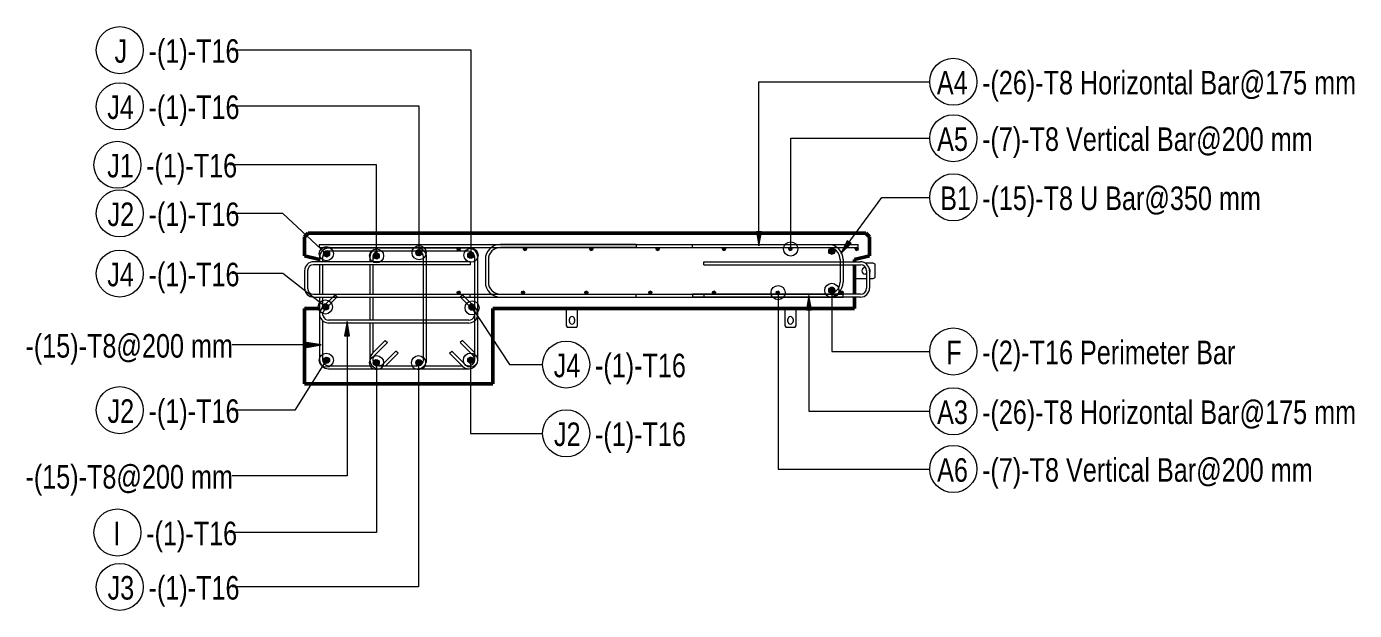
# Model space of a CAD drawing. Header units: millimetres. Extents: x -1228 to 17985, y -2296 to 18684.
# Drawn here: x 14460 to 17985, y 17134 to 18684 of the extents above; entities that cross this region are included whole.
import ezdxf

# ---------------------------------------------------------------- set-up
doc = ezdxf.new("R2010")
doc.units = ezdxf.units.MM
for name, color, linetype, lineweight in [('A-GENM', 13, 'Continuous', 18), ('A-WALL', 113, 'Continuous', 25), ('S-RBAR', 171, 'Continuous', 18), ('S-RBAR-IDEN', 171, 'Continuous', 9)]:
    doc.layers.add(name, color=color, linetype=linetype, lineweight=lineweight)
doc.styles.add('Nirmala UI Semilight_2', font='NirmalaS.ttf', dxfattribs={"width": 0.8, "height": 62.5})

# ---------------------------------------------------------------- blocks, each defined once
blk = doc.blocks.new('RR spread anchor face based - RR-SA-2_5-150-1726819-Elevation Top Copy 2 Copy 1')
at = {"layer": 'A-GENM'}
for p, q in [((1783.8, 17935.4), (1783.8, 17890.4)), ((1813.8, 17890.4), (1813.8, 17935.4)), ((1783.8, 17890.4), (1786.3, 17885.4)), ((1786.3, 17885.4), (1811.3, 17885.4)), ((1791.8, 17900.9), (1791.8, 17906.9)), ((1805.8, 17906.9), (1805.8, 17900.9)), ((1811.3, 17885.4), (1813.8, 17890.4))]:
    blk.add_line(p, q, dxfattribs=at)
for centre, start, end in [((1798.8, 17906.9), 360, 180), ((1798.8, 17900.9), 180, 0)]:
    blk.add_arc(centre, 7, start, end, dxfattribs=at)
blk = doc.blocks.new('RR spread anchor face based - RR-SA-3_0-200-1726827-Elevation Top Copy 2 Copy 1')
at = {"layer": 'A-GENM'}
for p, q in [((2598.8, 18055.4), (2577.8, 18055.4)), ((2603.8, 18052.9), (2598.8, 18055.4)), ((2603.8, 18017.9), (2603.8, 18052.9)), ((2548.8, 18015.4), (2580.8, 18015.4)), ((2577.5, 18044.4), (2577.9, 18044.4)), ((2580.8, 18026.4), (2577.5, 18026.4)), ((2588.8, 18015.4), (2598.8, 18015.4)), ((2598.8, 18015.4), (2603.8, 18017.9))]:
    blk.add_line(p, q, dxfattribs=at)
for centre, start, end in [((2577.5, 18035.4), 90, 270), ((2581.5, 18035.4), 324.8168, 43.7744)]:
    blk.add_arc(centre, 9, start, end, dxfattribs=at)
blk = doc.blocks.new('M_Rebar Tag_rfa Dimension - ARROW-793927-Elevation Top Copy 2 Copy 1')
at = {"layer": 'S-RBAR-IDEN'}
blk.add_circle((2811.2, 18230.4), 62.5, dxfattribs=at)
blk = doc.blocks.new('M_Rebar Tag_rfa Dimension - DOT 1_5-793931-Elevation Top Copy 2 Copy 1')
at = {"layer": 'S-RBAR-IDEN'}
blk.add_circle((2811.2, 17821.2), 62.5, dxfattribs=at)

msp = doc.modelspace()

# ---------------------------------------------------------------- hatches: boundary and pattern name
at = {"layer": 'S-RBAR'}
h = msp.add_hatch(color=256, dxfattribs=at)
edge = h.paths.add_edge_path()
edge.add_arc((15256.4, 18080.8), 8, 0, 360)
for points in [[(15257.3, 18072.9), (15263.1, 18076.6), (15263.9, 18083.5), (15259, 18088.4), (15252.1, 18087.6), (15248.4, 18081.7), (15250.7, 18075.2)], [(15502.9, 18075.6), (15508.4, 18080), (15508.4, 18086.9), (15502.9, 18091.2), (15496.2, 18089.7), (15493.2, 18083.4), (15496.2, 18077.2)], [(15605.8, 18089.6), (15610.3, 18091.1), (15610.3, 18095.8), (15605.8, 18097.2), (15603, 18093.4)], [(15781.9, 18089.6), (15786.4, 18091.1), (15786.4, 18095.8), (15781.9, 18097.2), (15779.2, 18093.4)], [(15958, 18089.6), (15962.5, 18091.1), (15962.5, 18095.8), (15958, 18097.2), (15955.3, 18093.4)], [(16134.2, 18089.6), (16138.6, 18091.1), (16138.6, 18095.8), (16134.2, 18097.2), (16131.4, 18093.4)], [(16310.3, 18089.6), (16314.8, 18091.1), (16314.8, 18095.8), (16310.3, 18097.2), (16307.5, 18093.4)], [(16486.4, 18089.6), (16490.9, 18091.1), (16490.9, 18095.8), (16486.4, 18097.2), (16483.6, 18093.4)], [(16597.5, 18079.4), (16603.8, 18082.4), (16605.3, 18089.2), (16601, 18094.6), (16594, 18094.6), (16589.7, 18089.2), (16591.2, 18082.4)], [(16662.5, 18089.6), (16667, 18091.1), (16667, 18095.8), (16662.5, 18097.2), (16659.8, 18093.4)], [(15389.9, 18067.2), (15395.3, 18071.5), (15395.3, 18078.5), (15389.9, 18082.8), (15383.1, 18081.2), (15380.1, 18075), (15383.1, 18068.7)], [(15641.8, 18069.3), (15646.7, 18074.2), (15645.9, 18081.1), (15640, 18084.8), (15633.5, 18082.5), (15631.2, 18075.9), (15634.9, 18070)], [(15608.3, 17973.6), (15611, 17977.4), (15608.3, 17981.2), (15603.8, 17979.8), (15603.8, 17975.1)], [(15779.3, 17973.6), (15782.1, 17977.4), (15779.3, 17981.2), (15774.8, 17979.8), (15774.8, 17975.1)], [(15947.2, 17973.6), (15949.9, 17977.4), (15947.2, 17981.2), (15942.7, 17979.8), (15942.7, 17975.1)], [(16116.6, 17973.6), (16119.4, 17977.4), (16116.6, 17981.2), (16112.2, 17979.8), (16112.2, 17975.1)], [(16286.1, 17973.6), (16288.8, 17977.4), (16286.1, 17981.2), (16281.6, 17979.8), (16281.6, 17975.1)], [(16455.5, 17973.6), (16458.3, 17977.4), (16455.5, 17981.2), (16451.1, 17979.8), (16451.1, 17975.1)], [(16597.5, 17975.7), (16603.8, 17978.7), (16605.3, 17985.5), (16601, 17990.9), (16594, 17990.9), (16589.7, 17985.5), (16591.2, 17978.7)], [(16625, 17973.6), (16627.8, 17977.4), (16625, 17981.2), (16620.5, 17979.8), (16620.5, 17975.1)], [(15253.8, 17931.4), (15260, 17934.5), (15261.6, 17941.2), (15257.2, 17946.7), (15250.3, 17946.7), (15246, 17941.2), (15247.5, 17934.5)], [(15645.2, 17932.2), (15649.6, 17937.7), (15648, 17944.4), (15641.8, 17947.4), (15635.5, 17944.4), (15634, 17937.7), (15638.3, 17932.2)], [(15255.5, 17790.1), (15262, 17792.4), (15264.3, 17798.9), (15260.6, 17804.8), (15253.7, 17805.6), (15248.8, 17800.7), (15249.6, 17793.8)], [(15636.5, 17790.5), (15643.4, 17791.3), (15647.1, 17797.2), (15644.8, 17803.7), (15638.3, 17806), (15632.4, 17802.3), (15631.6, 17795.4)], [(15386.3, 17783.6), (15393.1, 17785.2), (15396.1, 17791.4), (15393.1, 17797.7), (15386.3, 17799.2), (15380.9, 17794.9), (15380.9, 17788)], [(15499.4, 17783.6), (15506.1, 17785.2), (15509.2, 17791.4), (15506.1, 17797.7), (15499.4, 17799.2), (15493.9, 17794.9), (15493.9, 17788)]]:
    msp.add_hatch(color=256, dxfattribs=at).paths.add_polyline_path(points)
h = msp.add_hatch(color=256, dxfattribs=at)
edge = h.paths.add_edge_path()
edge.add_arc((15501.2, 18083.4), 8, 0, 360)
h = msp.add_hatch(color=256, dxfattribs=at)
edge = h.paths.add_edge_path()
edge.add_arc((15607, 18093.4), 4, 0, 360)
h = msp.add_hatch(color=256, dxfattribs=at)
edge = h.paths.add_edge_path()
edge.add_arc((15783.2, 18093.4), 4, 0, 360)
h = msp.add_hatch(color=256, dxfattribs=at)
edge = h.paths.add_edge_path()
edge.add_arc((15959.3, 18093.4), 4, 0, 360)
h = msp.add_hatch(color=256, dxfattribs=at)
edge = h.paths.add_edge_path()
edge.add_arc((16135.4, 18093.4), 4, 0, 360)
h = msp.add_hatch(color=256, dxfattribs=at)
edge = h.paths.add_edge_path()
edge.add_arc((16311.5, 18093.4), 4, 0, 360)
h = msp.add_hatch(color=256, dxfattribs=at)
edge = h.paths.add_edge_path()
edge.add_arc((16487.6, 18093.4), 4, 0, 360)
h = msp.add_hatch(color=256, dxfattribs=at)
edge = h.paths.add_edge_path()
edge.add_arc((16597.5, 18087.4), 8, 0, 360)
h = msp.add_hatch(color=256, dxfattribs=at)
edge = h.paths.add_edge_path()
edge.add_arc((16663.8, 18093.4), 4, 0, 360)
h = msp.add_hatch(color=256, dxfattribs=at)
edge = h.paths.add_edge_path()
edge.add_arc((15388.1, 18075), 8, 0, 360)
h = msp.add_hatch(color=256, dxfattribs=at)
edge = h.paths.add_edge_path()
edge.add_arc((15639.1, 18076.8), 8, 0, 360)
h = msp.add_hatch(color=256, dxfattribs=at)
edge = h.paths.add_edge_path()
edge.add_arc((15607, 17977.4), 4, 0, 360)
h = msp.add_hatch(color=256, dxfattribs=at)
edge = h.paths.add_edge_path()
edge.add_arc((15778.1, 17977.4), 4, 0, 360)
h = msp.add_hatch(color=256, dxfattribs=at)
edge = h.paths.add_edge_path()
edge.add_arc((15945.9, 17977.4), 4, 0, 360)
h = msp.add_hatch(color=256, dxfattribs=at)
edge = h.paths.add_edge_path()
edge.add_arc((16115.4, 17977.4), 4, 0, 360)
h = msp.add_hatch(color=256, dxfattribs=at)
edge = h.paths.add_edge_path()
edge.add_arc((16284.8, 17977.4), 4, 0, 360)
h = msp.add_hatch(color=256, dxfattribs=at)
edge = h.paths.add_edge_path()
edge.add_arc((16454.3, 17977.4), 4, 0, 360)
h = msp.add_hatch(color=256, dxfattribs=at)
edge = h.paths.add_edge_path()
edge.add_arc((16597.5, 17983.7), 8, 0, 360)
h = msp.add_hatch(color=256, dxfattribs=at)
edge = h.paths.add_edge_path()
edge.add_arc((16623.8, 17977.4), 4, 0, 360)
h = msp.add_hatch(color=256, dxfattribs=at)
edge = h.paths.add_edge_path()
edge.add_arc((15253.8, 17939.4), 8, 0, 360)
h = msp.add_hatch(color=256, dxfattribs=at)
edge = h.paths.add_edge_path()
edge.add_arc((15641.8, 17939.4), 8, 0, 360)
h = msp.add_hatch(color=256, dxfattribs=at)
edge = h.paths.add_edge_path()
edge.add_arc((15256.4, 17798.1), 8, 0, 360)
h = msp.add_hatch(color=256, dxfattribs=at)
edge = h.paths.add_edge_path()
edge.add_arc((15639.1, 17798.1), 8, 0, 360)
h = msp.add_hatch(color=256, dxfattribs=at)
edge = h.paths.add_edge_path()
edge.add_arc((15388.1, 17791.4), 8, 0, 360)
h = msp.add_hatch(color=256, dxfattribs=at)
edge = h.paths.add_edge_path()
edge.add_arc((15501.2, 17791.4), 8, 0, 360)
at = {"layer": 'S-RBAR-IDEN'}
for points in [[(16404.3, 18101.4), (16410.9, 18138.9), (16397.7, 18138.9)], [(16621.4, 18081.2), (16648.8, 18107.6), (16638.1, 18115.4)], [(16536.7, 17969.4), (16530.1, 17931.9), (16543.3, 17931.9)], [(15310.8, 17900.7), (15304.2, 17863.2), (15317.4, 17863.2)], [(15241.8, 17838.6), (15204.3, 17845.2), (15204.3, 17832)]]:
    msp.add_hatch(color=256, dxfattribs=at).paths.add_polyline_path(points)

# ---------------------------------------------------------------- linework, layer by layer
at = {"layer": 'A-WALL', "lineweight": 50}
for p, q in [((15207.8, 18135.4), (15197.8, 18125.4)), ((15197.8, 18125.4), (15197.8, 18075.4)), ((16687.8, 18135.4), (15207.8, 18135.4)), ((16697.8, 18125.4), (16687.8, 18135.4)), ((16697.8, 18075.4), (16697.8, 18125.4)), ((15197.8, 18075.4), (15237.8, 18065.4)), ((16657.8, 18065.4), (16697.8, 18075.4)), ((16657.8, 18059.4), (16657.8, 18065.4)), ((16657.8, 17973.4), (16657.8, 18051.4)), ((16657.8, 17935.4), (16657.8, 17965.4)), ((15237.8, 17935.4), (15197.8, 17935.4)), ((15197.8, 17935.4), (15197.8, 17735.4)), ((15697.8, 17935.4), (16657.8, 17935.4)), ((15697.8, 17735.4), (15697.8, 17935.4)), ((15197.8, 17735.4), (15697.8, 17735.4))]:
    msp.add_line(p, q, dxfattribs=at)
at = {"layer": 'S-RBAR'}
for p, q in [((15237.8, 18105.4), (16667.8, 18105.4)), ((15237.8, 18097.4), (15237.8, 18105.4)), ((15237.8, 18097.4), (16667.8, 18097.4)), ((15252.1, 18087.6), (15248.4, 18081.7)), ((15259, 18088.4), (15252.1, 18087.6)), ((15263.9, 18083.5), (15259, 18088.4)), ((15633.8, 18095.4), (15261.8, 18095.4)), ((15633.8, 18087.4), (15261.8, 18087.4)), ((15496.2, 18089.7), (15493.2, 18083.4)), ((15502.9, 18091.2), (15496.2, 18089.7)), ((15508.4, 18086.9), (15502.9, 18091.2)), ((15508.4, 18080), (15508.4, 18086.9)), ((15605.8, 18097.2), (15603, 18093.4)), ((15603, 18093.4), (15605.8, 18089.6)), ((15610.3, 18095.8), (15605.8, 18097.2)), ((15605.8, 18089.6), (15610.3, 18091.1)), ((15610.3, 18091.1), (15610.3, 18095.8)), ((16077.8, 18105.4), (15717.8, 18105.4)), ((16077.8, 18097.4), (15717.8, 18097.4)), ((15781.9, 18097.2), (15779.2, 18093.4)), ((15779.2, 18093.4), (15781.9, 18089.6)), ((15786.4, 18095.8), (15781.9, 18097.2)), ((15781.9, 18089.6), (15786.4, 18091.1)), ((15786.4, 18091.1), (15786.4, 18095.8)), ((15958, 18097.2), (15955.3, 18093.4)), ((15955.3, 18093.4), (15958, 18089.6)), ((15962.5, 18095.8), (15958, 18097.2)), ((15958, 18089.6), (15962.5, 18091.1)), ((15962.5, 18091.1), (15962.5, 18095.8)), ((16077.8, 18105.4), (16077.8, 18097.4)), ((16134.2, 18097.2), (16131.4, 18093.4)), ((16131.4, 18093.4), (16134.2, 18089.6)), ((16138.6, 18095.8), (16134.2, 18097.2)), ((16134.2, 18089.6), (16138.6, 18091.1)), ((16138.6, 18091.1), (16138.6, 18095.8)), ((16227.8, 18105.4), (16587.8, 18105.4)), ((16227.8, 18097.4), (16227.8, 18105.4)), ((16227.8, 18097.4), (16587.8, 18097.4)), ((16310.3, 18097.2), (16307.5, 18093.4)), ((16307.5, 18093.4), (16310.3, 18089.6)), ((16314.8, 18095.8), (16310.3, 18097.2)), ((16310.3, 18089.6), (16314.8, 18091.1)), ((16314.8, 18091.1), (16314.8, 18095.8)), ((16486.4, 18097.2), (16483.6, 18093.4)), ((16483.6, 18093.4), (16486.4, 18089.6)), ((16490.9, 18095.8), (16486.4, 18097.2)), ((16486.4, 18089.6), (16490.9, 18091.1)), ((16490.9, 18091.1), (16490.9, 18095.8)), ((16594, 18094.6), (16589.7, 18089.2)), ((16589.7, 18089.2), (16591.2, 18082.4)), ((16601, 18094.6), (16594, 18094.6)), ((16605.3, 18089.2), (16601, 18094.6)), ((16603.8, 18082.4), (16605.3, 18089.2)), ((16662.5, 18097.2), (16659.8, 18093.4)), ((16659.8, 18093.4), (16662.5, 18089.6)), ((16667, 18095.8), (16662.5, 18097.2)), ((16662.5, 18089.6), (16667, 18091.1)), ((16667, 18091.1), (16667, 18095.8)), ((16667.8, 18097.4), (16667.8, 18105.4)), ((15637.8, 18059.4), (15221.8, 18059.4)), ((15637.8, 18051.4), (15221.8, 18051.4)), ((15237.8, 18071.4), (15237.8, 18059.4)), ((15237.8, 18051.4), (15237.8, 17973.4)), ((15245.8, 18071.4), (15245.8, 18059.4)), ((15245.8, 18051.4), (15245.8, 17973.4)), ((15248.4, 18081.7), (15250.7, 18075.2)), ((15250.7, 18075.2), (15257.3, 18072.9)), ((15257.3, 18072.9), (15263.1, 18076.6)), ((15263.1, 18076.6), (15263.9, 18083.5)), ((15371.2, 18071.4), (15371.2, 18059.4)), ((15371.2, 18051.4), (15371.2, 17973.4)), ((15379.2, 18071.4), (15379.2, 18059.4)), ((15379.2, 18051.4), (15379.2, 17973.4)), ((15383.1, 18081.2), (15380.1, 18075)), ((15380.1, 18075), (15383.1, 18068.7)), ((15389.9, 18082.8), (15383.1, 18081.2)), ((15383.1, 18068.7), (15389.9, 18067.2)), ((15395.3, 18078.5), (15389.9, 18082.8)), ((15389.9, 18067.2), (15395.3, 18071.5)), ((15395.3, 18071.5), (15395.3, 18078.5)), ((15493.2, 18083.4), (15496.2, 18077.2)), ((15496.2, 18077.2), (15502.9, 18075.6)), ((15502.9, 18075.6), (15508.4, 18080)), ((15513.7, 17799.4), (15513.7, 18071.4)), ((15521.7, 17799.4), (15521.7, 18071.4)), ((15633.5, 18082.5), (15631.2, 18075.9)), ((15631.2, 18075.9), (15634.9, 18070)), ((15640, 18084.8), (15633.5, 18082.5)), ((15634.9, 18070), (15641.8, 18069.3)), ((15637.8, 18059.4), (15637.8, 18051.4)), ((15645.9, 18081.1), (15640, 18084.8)), ((15641.8, 18069.3), (15646.7, 18074.2)), ((15646.7, 18074.2), (15645.9, 18081.1)), ((15649.8, 17799.4), (15649.8, 18071.4)), ((15657.8, 17799.4), (15657.8, 18071.4)), ((15677.8, 18065.4), (15677.8, 18005.4)), ((15685.8, 18065.4), (15685.8, 18005.4)), ((16257.8, 18059.4), (16673.8, 18059.4)), ((16257.8, 18051.4), (16257.8, 18059.4)), ((16257.8, 18051.4), (16673.8, 18051.4)), ((16591.2, 18082.4), (16597.5, 18079.4)), ((16597.5, 18079.4), (16603.8, 18082.4)), ((16619.8, 18065.4), (16619.8, 18005.4)), ((16627.8, 18065.4), (16627.8, 18005.4)), ((15197.8, 18035.4), (15197.8, 17989.4)), ((15205.8, 18035.4), (15205.8, 17989.4)), ((16689.8, 18035.4), (16689.8, 17989.4)), ((16697.8, 18035.4), (16697.8, 17989.4)), ((15608.3, 17981.2), (15603.8, 17979.8)), ((15603.8, 17979.8), (15603.8, 17975.1)), ((15611, 17977.4), (15608.3, 17981.2)), ((15779.3, 17981.2), (15774.8, 17979.8)), ((15774.8, 17979.8), (15774.8, 17975.1)), ((15782.1, 17977.4), (15779.3, 17981.2)), ((15947.2, 17981.2), (15942.7, 17979.8)), ((15942.7, 17979.8), (15942.7, 17975.1)), ((15949.9, 17977.4), (15947.2, 17981.2)), ((16116.6, 17981.2), (16112.2, 17979.8)), ((16112.2, 17979.8), (16112.2, 17975.1)), ((16119.4, 17977.4), (16116.6, 17981.2)), ((16286.1, 17981.2), (16281.6, 17979.8)), ((16281.6, 17979.8), (16281.6, 17975.1)), ((16288.8, 17977.4), (16286.1, 17981.2)), ((16455.5, 17981.2), (16451.1, 17979.8)), ((16451.1, 17979.8), (16451.1, 17975.1)), ((16458.3, 17977.4), (16455.5, 17981.2)), ((16594, 17990.9), (16589.7, 17985.5)), ((16589.7, 17985.5), (16591.2, 17978.7)), ((16601, 17990.9), (16594, 17990.9)), ((16605.3, 17985.5), (16601, 17990.9)), ((16603.8, 17978.7), (16605.3, 17985.5)), ((16625, 17981.2), (16620.5, 17979.8)), ((16620.5, 17979.8), (16620.5, 17975.1)), ((16627.8, 17977.4), (16625, 17981.2)), ((15221.8, 17973.4), (15637.8, 17973.4)), ((15221.8, 17965.4), (15637.8, 17965.4)), ((15237.8, 17965.4), (15237.8, 17799.4)), ((15244.8, 17937.7), (15278.7, 17971.6)), ((15245.8, 17965.4), (15245.8, 17938.7)), ((15250.3, 17946.7), (15246, 17941.2)), ((15257.2, 17946.7), (15250.3, 17946.7)), ((15250.4, 17932), (15284.4, 17966)), ((15261.6, 17941.2), (15257.2, 17946.7)), ((15277.8, 17973.4), (16627.8, 17973.4)), ((15277.8, 17965.4), (15277.8, 17973.4)), ((15277.8, 17965.4), (16627.8, 17965.4)), ((15284.4, 17966), (15278.7, 17971.6)), ((15371.2, 17965.4), (15371.2, 17904.7)), ((15379.2, 17965.4), (15379.2, 17904.7)), ((15603.8, 17975.1), (15608.3, 17973.6)), ((15608.3, 17973.6), (15611, 17977.4)), ((15611.1, 17966), (15616.8, 17971.6)), ((15611.1, 17966), (15645.1, 17932)), ((15616.8, 17971.6), (15650.7, 17937.7)), ((15635.5, 17944.4), (15634, 17937.7)), ((15641.8, 17947.4), (15635.5, 17944.4)), ((15637.8, 17965.4), (15637.8, 17973.4)), ((15648, 17944.4), (15641.8, 17947.4)), ((15649.6, 17937.7), (15648, 17944.4)), ((15717.8, 17973.4), (16077.8, 17973.4)), ((15717.8, 17965.4), (16077.8, 17965.4)), ((15774.8, 17975.1), (15779.3, 17973.6)), ((15779.3, 17973.6), (15782.1, 17977.4)), ((15942.7, 17975.1), (15947.2, 17973.6)), ((15947.2, 17973.6), (15949.9, 17977.4)), ((16077.8, 17965.4), (16077.8, 17973.4)), ((16112.2, 17975.1), (16116.6, 17973.6)), ((16116.6, 17973.6), (16119.4, 17977.4)), ((16587.8, 17973.4), (16227.8, 17973.4)), ((16227.8, 17973.4), (16227.8, 17965.4)), ((16587.8, 17965.4), (16227.8, 17965.4)), ((16673.8, 17973.4), (16257.8, 17973.4)), ((16257.8, 17973.4), (16257.8, 17965.4)), ((16673.8, 17965.4), (16257.8, 17965.4)), ((16281.6, 17975.1), (16286.1, 17973.6)), ((16286.1, 17973.6), (16288.8, 17977.4)), ((16451.1, 17975.1), (16455.5, 17973.6)), ((16455.5, 17973.6), (16458.3, 17977.4)), ((16591.2, 17978.7), (16597.5, 17975.7)), ((16597.5, 17975.7), (16603.8, 17978.7)), ((16620.5, 17975.1), (16625, 17973.6)), ((16625, 17973.6), (16627.8, 17977.4)), ((16627.8, 17965.4), (16627.8, 17973.4)), ((15246, 17941.2), (15247.5, 17934.5)), ((15247.5, 17934.5), (15253.8, 17931.4)), ((15253.8, 17931.4), (15260, 17934.5)), ((15260, 17934.5), (15261.6, 17941.2)), ((15634, 17937.7), (15638.3, 17932.2)), ((15638.3, 17932.2), (15645.2, 17932.2)), ((15645.2, 17932.2), (15649.6, 17937.7)), ((15245.8, 17903), (15245.8, 17799.4)), ((15633.8, 17904.7), (15261.8, 17904.7)), ((15633.8, 17896.7), (15261.8, 17896.7)), ((15371.2, 17896.7), (15371.2, 17799.4)), ((15379.2, 17896.7), (15379.2, 17817.4)), ((15412.1, 17850.3), (15378.2, 17816.4)), ((15417.8, 17844.7), (15383.8, 17810.7)), ((15412.1, 17850.3), (15417.8, 17844.7)), ((15616.8, 17850.3), (15611.1, 17844.7)), ((15645.1, 17810.7), (15611.1, 17844.7)), ((15649.8, 17817.4), (15616.8, 17850.3)), ((15253.7, 17805.6), (15248.8, 17800.7)), ((15260.6, 17804.8), (15253.7, 17805.6)), ((15264.3, 17798.9), (15260.6, 17804.8)), ((15406.5, 17788.1), (15440.4, 17822.1)), ((15413.1, 17783.4), (15446.1, 17816.4)), ((15446.1, 17816.4), (15440.4, 17822.1)), ((15582.8, 17816.4), (15588.5, 17822.1)), ((15582.8, 17816.4), (15616.8, 17782.5)), ((15588.5, 17822.1), (15622.4, 17788.1)), ((15638.3, 17806), (15632.4, 17802.3)), ((15644.8, 17803.7), (15638.3, 17806)), ((15647.1, 17797.2), (15644.8, 17803.7)), ((15248.8, 17800.7), (15249.6, 17793.8)), ((15249.6, 17793.8), (15255.5, 17790.1)), ((15255.5, 17790.1), (15262, 17792.4)), ((15261.8, 17783.4), (15377.4, 17783.4)), ((15261.8, 17775.4), (15395.2, 17775.4)), ((15262, 17792.4), (15264.3, 17798.9)), ((15386.3, 17799.2), (15380.9, 17794.9)), ((15380.9, 17794.9), (15380.9, 17788)), ((15380.9, 17788), (15386.3, 17783.6)), ((15393.1, 17797.7), (15386.3, 17799.2)), ((15386.3, 17783.6), (15393.1, 17785.2)), ((15396.1, 17791.4), (15393.1, 17797.7)), ((15393.1, 17785.2), (15396.1, 17791.4)), ((15395.2, 17783.4), (15497.7, 17783.4)), ((15395.2, 17775.4), (15497.7, 17775.4)), ((15499.4, 17799.2), (15493.9, 17794.9)), ((15493.9, 17794.9), (15493.9, 17788)), ((15493.9, 17788), (15499.4, 17783.6)), ((15497.7, 17775.4), (15633.8, 17775.4)), ((15506.1, 17797.7), (15499.4, 17799.2)), ((15499.4, 17783.6), (15506.1, 17785.2)), ((15509.2, 17791.4), (15506.1, 17797.7)), ((15506.1, 17785.2), (15509.2, 17791.4)), ((15515.4, 17783.4), (15615.8, 17783.4)), ((15632.4, 17802.3), (15631.6, 17795.4)), ((15631.6, 17795.4), (15636.5, 17790.5)), ((15636.5, 17790.5), (15643.4, 17791.3)), ((15643.4, 17791.3), (15647.1, 17797.2))]:
    msp.add_line(p, q, dxfattribs=at)
for centre, radius in [((15256.4, 18080.8), 8), ((15501.2, 18083.4), 8), ((15607, 18093.4), 4), ((15783.2, 18093.4), 4), ((15959.3, 18093.4), 4), ((16135.4, 18093.4), 4), ((16311.5, 18093.4), 4), ((16487.6, 18093.4), 4), ((16597.5, 18087.4), 8), ((16663.8, 18093.4), 4), ((15388.1, 18075), 8), ((15639.1, 18076.8), 8), ((15607, 17977.4), 4), ((15778.1, 17977.4), 4), ((15945.9, 17977.4), 4), ((16115.4, 17977.4), 4), ((16284.8, 17977.4), 4), ((16454.3, 17977.4), 4), ((16597.5, 17983.7), 8), ((16623.8, 17977.4), 4), ((15253.8, 17939.4), 8), ((15641.8, 17939.4), 8), ((15256.4, 17798.1), 8), ((15639.1, 17798.1), 8), ((15388.1, 17791.4), 8), ((15501.2, 17791.4), 8)]:
    msp.add_circle(centre, radius, dxfattribs=at)
for centre, radius, start, end in [((15261.8, 18071.4), 24, 90, 180), ((15261.8, 18071.4), 16, 90, 180), ((15395.2, 18071.4), 24, 137.9289, 180), ((15395.2, 18071.4), 16, 90, 180), ((15497.7, 18071.4), 24, 0, 90), ((15497.7, 18071.4), 16, 0, 90), ((15633.8, 18071.4), 24, 0, 90), ((15633.8, 18071.4), 16, 0, 90), ((15717.8, 18065.4), 40, 90, 180), ((15717.8, 18065.4), 32, 90, 180), ((16587.8, 18065.4), 40, 0, 90), ((16587.8, 18065.4), 32, 0, 90), ((15221.8, 18035.4), 24, 90, 180), ((15221.8, 18035.4), 16, 90, 180), ((16673.8, 18035.4), 24, 0, 90), ((16673.8, 18035.4), 16, 0, 90), ((15221.8, 17989.4), 24, 180, 270), ((15221.8, 17989.4), 16, 180, 270), ((15717.8, 18005.4), 40, 180, 270), ((15717.8, 18005.4), 32, 180, 270), ((16587.8, 18005.4), 32, 270, 360), ((16587.8, 18005.4), 40, 270, 0), ((16673.8, 17989.4), 16, 270, 0), ((16673.8, 17989.4), 24, 270, 360), ((15261.8, 17920.7), 24, 135, 270), ((15261.8, 17920.7), 16, 135, 270), ((15633.8, 17920.7), 24, 270, 45), ((15633.8, 17920.7), 16, 270, 45), ((15395.2, 17799.4), 24, 135, 270), ((15395.2, 17799.4), 16, 135, 270), ((15633.8, 17799.4), 16, 0, 45), ((15261.8, 17799.4), 24, 180, 270), ((15261.8, 17799.4), 16, 180, 270), ((15395.2, 17799.4), 16, 270, 315), ((15497.7, 17799.4), 16, 270, 0), ((15497.7, 17799.4), 24, 270, 360), ((15633.8, 17799.4), 24, 225, 0), ((15633.8, 17799.4), 16, 225, 0)]:
    msp.add_arc(centre, radius, start, end, dxfattribs=at)
at = {"layer": 'S-RBAR-IDEN'}
for p, q in [((15639.9, 18621.3), (15005.8, 18621.3)), ((15639.9, 18076.8), (15639.9, 18621.3)), ((16404.3, 18537.3), (16857.6, 18537.3)), ((16404.3, 18101.4), (16404.3, 18537.3)), ((15501.9, 18472.1), (15005.8, 18472.1)), ((15501.9, 18083.4), (15501.9, 18472.1)), ((16488.4, 18387.4), (16857.6, 18387.4)), ((16488.4, 18093.4), (16488.4, 18387.4)), ((15388.9, 18317), (14999.5, 18317)), ((15388.9, 18075), (15388.9, 18317)), ((16621.4, 18081.2), (16730.2, 18230.4)), ((16730.2, 18230.4), (16857.6, 18230.4)), ((15140, 18187.9), (15005.8, 18187.9)), ((15255.6, 18080.8), (15140, 18187.9)), ((16410.9, 18138.9), (16397.7, 18138.9)), ((16397.7, 18138.9), (16404.3, 18101.4)), ((16404.3, 18101.4), (16410.9, 18138.9)), ((16638.1, 18115.4), (16621.4, 18081.2)), ((16621.4, 18081.2), (16648.8, 18107.6)), ((16648.8, 18107.6), (16638.1, 18115.4)), ((15140, 18028), (15005.8, 18028)), ((15253, 17939.4), (15140, 18028)), ((16597.7, 17983.5), (16597.7, 17821.2)), ((16455.1, 17977.4), (16455.1, 17509.2)), ((16536.7, 17969.4), (16530.1, 17931.9)), ((16543.3, 17931.9), (16536.7, 17969.4)), ((16536.7, 17969.4), (16536.7, 17662.4)), ((15642.5, 17936.9), (15742.3, 17786.5)), ((16530.1, 17931.9), (16543.3, 17931.9)), ((15310.8, 17900.7), (15304.2, 17863.2)), ((15317.4, 17863.2), (15310.8, 17900.7)), ((15310.8, 17900.7), (15310.8, 17491)), ((15241.8, 17838.6), (15204.3, 17845.2)), ((15204.3, 17845.2), (15204.3, 17832)), ((15304.2, 17863.2), (15317.4, 17863.2)), ((15241.8, 17838.6), (15005.8, 17838.6)), ((15204.3, 17832), (15241.8, 17838.6)), ((16597.7, 17821.2), (16857.6, 17821.2)), ((15255.6, 17798.1), (15171.6, 17665.5)), ((15388.9, 17791.4), (15388.9, 17340.7)), ((15500.4, 17791.4), (15500.4, 17196.3)), ((15638.4, 17798.1), (15638.4, 17603.9)), ((15742.3, 17786.5), (15829.9, 17786.5)), ((15171.6, 17665.5), (15005.8, 17665.5)), ((16536.7, 17662.4), (16857.6, 17662.4)), ((15638.4, 17603.9), (15829.9, 17603.9)), ((15310.8, 17491), (15005.8, 17491)), ((16455.1, 17509.2), (16857.6, 17509.2)), ((15388.9, 17340.7), (14999.5, 17340.7)), ((15500.4, 17196.3), (15005.8, 17196.3))]:
    msp.add_line(p, q, dxfattribs=at)
for centre, radius in [((15255.6, 18080.8), 18.7), ((15388.9, 18075), 18.8), ((15501.9, 18083.4), 18.8), ((15639.9, 18076.8), 18.8), ((16488.4, 18093.4), 18.8), ((16455.1, 17977.4), 18.8), ((16597.7, 17983.5), 18.8), ((15253, 17939.4), 18.7), ((15642.5, 17936.9), 18.7), ((15255.6, 17798.1), 18.7), ((15388.9, 17791.4), 18.8), ((15500.4, 17791.4), 18.8), ((15638.4, 17798.1), 18.8)]:
    msp.add_circle(centre, radius, dxfattribs=at)

# ---------------------------------------------------------------- block references
at = {"layer": 'A-GENM'}
for name, p in [('RR spread anchor face based - RR-SA-3_0-200-1726827-Elevation Top Copy 2 Copy 1', (14109, 0)), ('RR spread anchor face based - RR-SA-2_5-150-1726819-Elevation Top Copy 2 Copy 1', (14109, 0)), ('RR spread anchor face based - RR-SA-2_5-150-1726819-Elevation Top Copy 2 Copy 1', (14689, 0))]:
    msp.add_blockref(name, p, dxfattribs=at)
at = {"layer": 'S-RBAR-IDEN'}
for name, p in [('M_Rebar Tag_rfa Dimension - DOT 1_5-793931-Elevation Top Copy 2 Copy 1', (11896, 800)), ('M_Rebar Tag_rfa Dimension - ARROW-793927-Elevation Top Copy 2 Copy 1', (14109, 306.8)), ('M_Rebar Tag_rfa Dimension - DOT 1_5-793931-Elevation Top Copy 2 Copy 1', (11896, 650.8)), ('M_Rebar Tag_rfa Dimension - DOT 1_5-793931-Elevation Top Copy 2 Copy 1', (14109, 566.1)), ('M_Rebar Tag_rfa Dimension - DOT 1_5-793931-Elevation Top Copy 2 Copy 1', (11889.8, 495.7)), ('M_Rebar Tag_rfa Dimension - ARROW-793927-Elevation Top Copy 2 Copy 1', (14109, 0)), ('M_Rebar Tag_rfa Dimension - DOT 1_5-793931-Elevation Top Copy 2 Copy 1', (11896, 366.7)), ('M_Rebar Tag_rfa Dimension - DOT 1_5-793931-Elevation Top Copy 2 Copy 1', (11896, 206.8)), ('M_Rebar Tag_rfa Dimension - DOT 1_5-793931-Elevation Top Copy 2 Copy 1', (14109, 0)), ('M_Rebar Tag_rfa Dimension - DOT 1_5-793931-Elevation Top Copy 2 Copy 1', (13081.2, -34.7)), ('M_Rebar Tag_rfa Dimension - DOT 1_5-793931-Elevation Top Copy 2 Copy 1', (11896, -155.8)), ('M_Rebar Tag_rfa Dimension - ARROW-793927-Elevation Top Copy 2 Copy 1', (14109, -568.1)), ('M_Rebar Tag_rfa Dimension - DOT 1_5-793931-Elevation Top Copy 2 Copy 1', (13081.2, -217.3)), ('M_Rebar Tag_rfa Dimension - DOT 1_5-793931-Elevation Top Copy 2 Copy 1', (14109, -312)), ('M_Rebar Tag_rfa Dimension - DOT 1_5-793931-Elevation Top Copy 2 Copy 1', (11889.8, -480.5)), ('M_Rebar Tag_rfa Dimension - DOT 1_5-793931-Elevation Top Copy 2 Copy 1', (11896, -625))]:
    msp.add_blockref(name, p, dxfattribs=at)

# ---------------------------------------------------------------- texts
at = {"layer": 'S-RBAR-IDEN', "char_height": 62.5, "attachment_point": 1, "style": 'Nirmala UI Semilight_2'}
for s, insert, width in [('J', (14693.3, 18650.1), 28.861), ('-(1)-T16', (14783.6, 18650.1), 267.764), ('A4', (16876.5, 18566.1), 101.013), ('-(26)-T8 Horizontal Bar@175 mm', (16996.5, 18566.1), 1208.945), ('J4', (14674.1, 18500.9), 75.359), ('-(1)-T16', (14783.6, 18500.9), 267.764), ('A5', (16877.2, 18416.2), 99.409), ('-(7)-T8 Vertical Bar@200 mm', (16996.5, 18416.2), 1069.451), ('J1', (14673.9, 18345.8), 60.928), ('-(1)-T16', (14777.3, 18345.8), 267.764), ('-(15)-T8 U Bar@350 mm', (16996.5, 18259.2), 888.27), ('B1', (16885.2, 18259.2), 80.169), ('J2', (14674.8, 18216.7), 73.755), ('-(1)-T16', (14783.6, 18216.7), 267.764), ('J4', (14674.1, 18056.8), 75.359), ('-(1)-T16', (14783.6, 18056.8), 267.764), ('-(15)-T8@200 mm', (14456.8, 17867.4), 663.797), ('F', (16901.7, 17850), 40.084), ('-(2)-T16 Perimeter Bar', (16996.5, 17850), 801.687), ('J4', (15859.3, 17815.3), 75.359), ('-(1)-T16', (15968.8, 17815.3), 267.764), ('J2', (14674.8, 17694.3), 73.755), ('-(1)-T16', (14783.6, 17694.3), 267.764), ('A3', (16877.2, 17691.2), 99.409), ('-(26)-T8 Horizontal Bar@175 mm', (16996.5, 17691.2), 1208.945), ('J2', (15860, 17632.7), 73.755), ('-(1)-T16', (15968.8, 17632.7), 267.764), ('-(15)-T8@200 mm', (14456.8, 17519.8), 663.797), ('A6', (16877.2, 17538), 99.409), ('-(7)-T8 Vertical Bar@200 mm', (16996.5, 17538), 1069.451), ('I', (14690.4, 17369.5), 20.844), ('-(1)-T16', (14777.3, 17369.5), 267.764), ('J3', (14674.8, 17225.1), 73.755), ('-(1)-T16', (14783.6, 17225.1), 267.764)]:
    msp.add_mtext(s, dxfattribs=dict(at, insert=insert, width=width))

doc.saveas('drawing.dxf')
